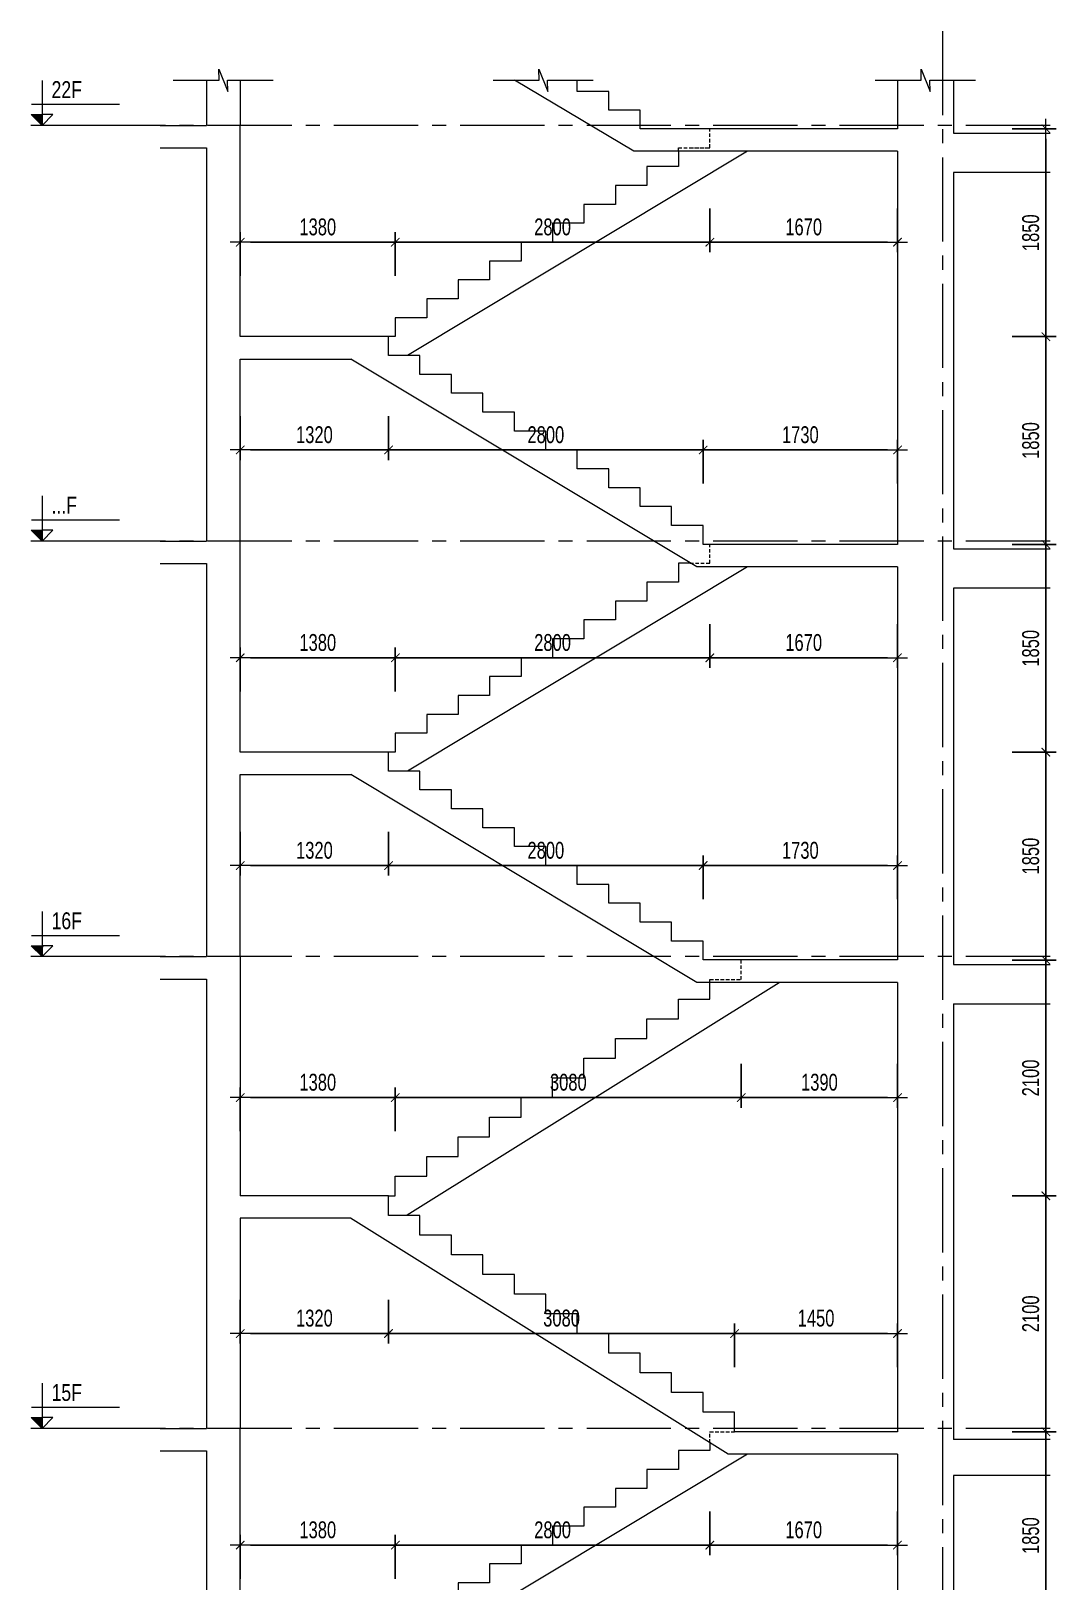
# Model space of a CAD drawing. Header units: millimetres. Extents: x -179076 to 254975, y -18667 to 296191.
# Drawn here: x 64319 to 73442, y 108018 to 121818 of the extents above; entities that cross this region are included whole.
import ezdxf

# ---------------------------------------------------------------- set-up
doc = ezdxf.new("R2010")
doc.units = ezdxf.units.MM
doc.linetypes.add('CENTER2', pattern=[1.125, 0.75, -0.125, 0.125, -0.125])
doc.linetypes.add('HIDDEN2', pattern=[4.7625, 3.175, -1.5875])
doc.layers.get('Defpoints').update_dxf_attribs({"color": 151, "lineweight": 9})
for name, color, linetype, lineweight in [('NDC_S_ANNO', 7, 'Continuous', 20), ('NDC_S_AXIS', 5, 'CENTER2', 13), ('NDC_S_CONTINUOUS', 3, 'Continuous', 20), ('NDC_S_DIM', 1, 'Continuous', 15), ('NDC_S_HIDDEN', 8, 'HIDDEN2', 13), ('NDC_S_SLAB', 2, 'Continuous', 20), ('NDC_S_SYMBOL', 1, 'Continuous', 15), ('NDC_S_TEXT SYMBOL', 7, 'Continuous', 20), ('NDC_S_VN TEXT', 7, 'Continuous', 20)]:
    doc.layers.add(name, color=color, linetype=linetype, lineweight=lineweight)
doc.styles.add('NDC_ANNO', font='', dxfattribs={"width": 0.8})
doc.styles.add('NDC_DIM', font='', dxfattribs={"width": 0.75})
doc.styles.get('NDC_ANNO').set_extended_font_data('Dotum')
doc.styles.get('NDC_DIM').set_extended_font_data('Dotum')
doc.dimstyles.new('NDC_dim_60', dxfattribs={"dimscale": 60, "dimtxt": 2.5, "dimasz": 1.5, "dimexe": 1.5, "dimexo": 2.5, "dimgap": 1, "dimtad": 1, "dimdec": 0, "dimzin": 0, "dimdsep": 46, "dimtxsty": 'NDC_DIM', "dimblk": 'DIMMARK', "dimcen": 0.09, "dimdle": 1.2, "dimclrd": 1, "dimclre": 1, "dimclrt": 3, "dimadec": 0, "dimazin": 0, "dimtfac": 1, "dimtdec": 0, "dimtix": 1, "dimtofl": 0, "dimtmove": 0, "dimatfit": 3, "dimfxl": 5, "dimfxlon": 1, "dimtolj": 1, "dimtzin": 0, "dimarcsym": 0})

# ---------------------------------------------------------------- blocks, each defined once
blk = doc.blocks.new('kata_block_CT')
at = {"layer": 'NDC_S_ANNO'}
blk.add_hatch(color=3, dxfattribs=at).paths.add_polyline_path([(0, 1.6), (-1.61, 1.6), (0, 0)])
at = {"layer": 'NDC_S_ANNO', "ltscale": 50}
h = blk.add_hatch(dxfattribs=at)
h.set_pattern_fill('ANSI31', color=256, scale=1.406, style=0)
h.paths.add_polyline_path([(0, 1.6), (0, 0), (1.61, 1.6)])
for p, q in [((-1.59, 3.14), (11.47, 3.14)), ((11.56, 0), (-1.64, 0))]:
    blk.add_line(p, q, dxfattribs=at)
for points in [[(0, 6.69), (0, 0)], [(0, 0), (-1.61, 1.6), (0, 1.6)], [(0, 0), (1.61, 1.6), (0, 1.6)]]:
    blk.add_lwpolyline(points, dxfattribs=at)
at = {"layer": 'NDC_S_ANNO', "color": 8, "ltscale": 50}
blk.add_lwpolyline([(0, 0), (-1.61, 1.6), (0, 1.6)], dxfattribs=at)
at = {"layer": 'NDC_S_TEXT SYMBOL', "color": 3, "style": 'NDC_ANNO', "width": 0.8}
blk.add_attdef('CT', (1.41, 4.07), '', height=2.5, dxfattribs=at)
blk = doc.blocks.new('DIMMARK')
at = {"layer": 'NDC_S_DIM', "color": 1}
blk.add_line((-1.5, 0), (1, 0), dxfattribs=at)
at = {"layer": 'NDC_S_DIM', "color": 2, "const_width": 0.1}
blk.add_lwpolyline([(-0.42, -0.42), (0.42, 0.42)], dxfattribs=at)
blk = doc.blocks.new('*D2913')
at = {"layer": 'Defpoints', "color": 0, "transparency": 16777216}
for p in [(67561, 108338), (66181, 107497), (67561, 107497)]:
    blk.add_point(p, dxfattribs=at)
at = {"layer": 'NDC_S_DIM', "color": 1, "lineweight": -2, "transparency": 16777216}
for p, q in [((66181, 108038), (66181, 108428)), ((66271, 108338), (67471, 108338)), ((67561, 108038), (67561, 108428))]:
    blk.add_line(p, q, dxfattribs=at)
at = {"layer": 'NDC_S_DIM', "color": 1, "lineweight": -2, "transparency": 16777216, "xscale": 90, "yscale": 90, "zscale": 90, "rotation": 180}
blk.add_blockref('DIMMARK', (66181, 108338), dxfattribs=at)
at = {"layer": 'NDC_S_DIM', "color": 1, "lineweight": -2, "transparency": 16777216, "xscale": 90, "yscale": 90, "zscale": 90}
blk.add_blockref('DIMMARK', (67561, 108338), dxfattribs=at)
at = {"layer": 'NDC_S_DIM', "color": 3, "transparency": 16777216, "insert": (66871, 108473), "char_height": 150, "attachment_point": 5, "style": 'NDC_DIM'}
blk.add_mtext('\\A1;1380', dxfattribs=at)
blk = doc.blocks.new('*D2914')
at = {"layer": 'Defpoints', "color": 0, "transparency": 16777216}
for p in [(70361, 109179), (70361, 108338), (67561, 107497)]:
    blk.add_point(p, dxfattribs=at)
at = {"layer": 'NDC_S_DIM', "color": 1, "lineweight": -2, "transparency": 16777216}
for p, q in [((70361, 108638), (70361, 108248)), ((67561, 108038), (67561, 108428)), ((67651, 108338), (70271, 108338))]:
    blk.add_line(p, q, dxfattribs=at)
at = {"layer": 'NDC_S_DIM', "color": 1, "lineweight": -2, "transparency": 16777216, "xscale": 90, "yscale": 90, "zscale": 90, "rotation": 180}
blk.add_blockref('DIMMARK', (67561, 108338), dxfattribs=at)
at = {"layer": 'NDC_S_DIM', "color": 1, "lineweight": -2, "transparency": 16777216, "xscale": 90, "yscale": 90, "zscale": 90}
blk.add_blockref('DIMMARK', (70361, 108338), dxfattribs=at)
at = {"layer": 'NDC_S_DIM', "color": 3, "transparency": 16777216, "insert": (68961, 108473), "char_height": 150, "attachment_point": 5, "style": 'NDC_DIM'}
blk.add_mtext('\\A1;2800', dxfattribs=at)
blk = doc.blocks.new('*D2915')
at = {"layer": 'Defpoints', "color": 0, "transparency": 16777216}
for p in [(70361, 109179), (72031, 109147), (72031, 108338)]:
    blk.add_point(p, dxfattribs=at)
at = {"layer": 'NDC_S_DIM', "color": 1, "lineweight": -2, "transparency": 16777216}
for p, q in [((70361, 108638), (70361, 108248)), ((72031, 108638), (72031, 108248)), ((70451, 108338), (71941, 108338))]:
    blk.add_line(p, q, dxfattribs=at)
at = {"layer": 'NDC_S_DIM', "color": 1, "lineweight": -2, "transparency": 16777216, "xscale": 90, "yscale": 90, "zscale": 90, "rotation": 180}
blk.add_blockref('DIMMARK', (70361, 108338), dxfattribs=at)
at = {"layer": 'NDC_S_DIM', "color": 1, "lineweight": -2, "transparency": 16777216, "xscale": 90, "yscale": 90, "zscale": 90}
blk.add_blockref('DIMMARK', (72031, 108338), dxfattribs=at)
at = {"layer": 'NDC_S_DIM', "color": 3, "transparency": 16777216, "insert": (71196, 108473), "char_height": 150, "attachment_point": 5, "style": 'NDC_DIM'}
blk.add_mtext('\\A1;1670', dxfattribs=at)
blk = doc.blocks.new('*D2974')
at = {"layer": 'Defpoints', "color": 0, "transparency": 16777216}
for p in [(66181, 111447), (67501, 111447), (67501, 110222)]:
    blk.add_point(p, dxfattribs=at)
at = {"layer": 'NDC_S_DIM', "color": 1, "lineweight": -2, "transparency": 16777216}
for p, q in [((66181, 110522), (66181, 110132)), ((67501, 110522), (67501, 110132)), ((66271, 110222), (67411, 110222))]:
    blk.add_line(p, q, dxfattribs=at)
at = {"layer": 'NDC_S_DIM', "color": 1, "lineweight": -2, "transparency": 16777216, "xscale": 90, "yscale": 90, "zscale": 90, "rotation": 180}
blk.add_blockref('DIMMARK', (66181, 110222), dxfattribs=at)
at = {"layer": 'NDC_S_DIM', "color": 1, "lineweight": -2, "transparency": 16777216, "xscale": 90, "yscale": 90, "zscale": 90}
blk.add_blockref('DIMMARK', (67501, 110222), dxfattribs=at)
at = {"layer": 'NDC_S_DIM', "color": 3, "transparency": 16777216, "insert": (66841, 110358), "char_height": 150, "attachment_point": 5, "style": 'NDC_DIM'}
blk.add_mtext('\\A1;1320', dxfattribs=at)
blk = doc.blocks.new('*D2975')
at = {"layer": 'Defpoints', "color": 0, "transparency": 16777216}
for p in [(67501, 111447), (70581, 110222), (70581, 109435)]:
    blk.add_point(p, dxfattribs=at)
at = {"layer": 'NDC_S_DIM', "color": 1, "lineweight": -2, "transparency": 16777216}
for p, q in [((67501, 110522), (67501, 110132)), ((70581, 109922), (70581, 110312)), ((67591, 110222), (70491, 110222))]:
    blk.add_line(p, q, dxfattribs=at)
at = {"layer": 'NDC_S_DIM', "color": 1, "lineweight": -2, "transparency": 16777216, "xscale": 90, "yscale": 90, "zscale": 90, "rotation": 180}
blk.add_blockref('DIMMARK', (67501, 110222), dxfattribs=at)
at = {"layer": 'NDC_S_DIM', "color": 1, "lineweight": -2, "transparency": 16777216, "xscale": 90, "yscale": 90, "zscale": 90}
blk.add_blockref('DIMMARK', (70581, 110222), dxfattribs=at)
at = {"layer": 'NDC_S_DIM', "color": 3, "transparency": 16777216, "insert": (69041, 110358), "char_height": 150, "attachment_point": 5, "style": 'NDC_DIM'}
blk.add_mtext('\\A1;3080', dxfattribs=at)
blk = doc.blocks.new('*D2976')
at = {"layer": 'Defpoints', "color": 0, "transparency": 16777216}
for p in [(72031, 110222), (70581, 109435), (72031, 109347)]:
    blk.add_point(p, dxfattribs=at)
at = {"layer": 'NDC_S_DIM', "color": 1, "lineweight": -2, "transparency": 16777216}
for p, q in [((70581, 109922), (70581, 110312)), ((72031, 109922), (72031, 110312)), ((70671, 110222), (71941, 110222))]:
    blk.add_line(p, q, dxfattribs=at)
at = {"layer": 'NDC_S_DIM', "color": 1, "lineweight": -2, "transparency": 16777216, "xscale": 90, "yscale": 90, "zscale": 90, "rotation": 180}
blk.add_blockref('DIMMARK', (70581, 110222), dxfattribs=at)
at = {"layer": 'NDC_S_DIM', "color": 1, "lineweight": -2, "transparency": 16777216, "xscale": 90, "yscale": 90, "zscale": 90}
blk.add_blockref('DIMMARK', (72031, 110222), dxfattribs=at)
at = {"layer": 'NDC_S_DIM', "color": 3, "transparency": 16777216, "insert": (71306, 110358), "char_height": 150, "attachment_point": 5, "style": 'NDC_DIM'}
blk.add_mtext('\\A1;1450', dxfattribs=at)
blk = doc.blocks.new('*D2977')
at = {"layer": 'Defpoints', "color": 0, "transparency": 16777216}
for p in [(67561, 112322), (66181, 111447), (67561, 111447)]:
    blk.add_point(p, dxfattribs=at)
at = {"layer": 'NDC_S_DIM', "color": 1, "lineweight": -2, "transparency": 16777216}
for p, q in [((66181, 112022), (66181, 112412)), ((67561, 112022), (67561, 112412)), ((66271, 112322), (67471, 112322))]:
    blk.add_line(p, q, dxfattribs=at)
at = {"layer": 'NDC_S_DIM', "color": 1, "lineweight": -2, "transparency": 16777216, "xscale": 90, "yscale": 90, "zscale": 90, "rotation": 180}
blk.add_blockref('DIMMARK', (66181, 112322), dxfattribs=at)
at = {"layer": 'NDC_S_DIM', "color": 1, "lineweight": -2, "transparency": 16777216, "xscale": 90, "yscale": 90, "zscale": 90}
blk.add_blockref('DIMMARK', (67561, 112322), dxfattribs=at)
at = {"layer": 'NDC_S_DIM', "color": 3, "transparency": 16777216, "insert": (66871, 112458), "char_height": 150, "attachment_point": 5, "style": 'NDC_DIM'}
blk.add_mtext('\\A1;1380', dxfattribs=at)
blk = doc.blocks.new('*D2978')
at = {"layer": 'Defpoints', "color": 0, "transparency": 16777216}
for p in [(70641, 113372), (70641, 112322), (67561, 111447)]:
    blk.add_point(p, dxfattribs=at)
at = {"layer": 'NDC_S_DIM', "color": 1, "lineweight": -2, "transparency": 16777216}
for p, q in [((70641, 112622), (70641, 112232)), ((67561, 112022), (67561, 112412)), ((67651, 112322), (70551, 112322))]:
    blk.add_line(p, q, dxfattribs=at)
at = {"layer": 'NDC_S_DIM', "color": 1, "lineweight": -2, "transparency": 16777216, "xscale": 90, "yscale": 90, "zscale": 90, "rotation": 180}
blk.add_blockref('DIMMARK', (67561, 112322), dxfattribs=at)
at = {"layer": 'NDC_S_DIM', "color": 1, "lineweight": -2, "transparency": 16777216, "xscale": 90, "yscale": 90, "zscale": 90}
blk.add_blockref('DIMMARK', (70641, 112322), dxfattribs=at)
at = {"layer": 'NDC_S_DIM', "color": 3, "transparency": 16777216, "insert": (69101, 112458), "char_height": 150, "attachment_point": 5, "style": 'NDC_DIM'}
blk.add_mtext('\\A1;3080', dxfattribs=at)
blk = doc.blocks.new('*D2979')
at = {"layer": 'Defpoints', "color": 0, "transparency": 16777216}
for p in [(70641, 113372), (72031, 113347), (72031, 112322)]:
    blk.add_point(p, dxfattribs=at)
at = {"layer": 'NDC_S_DIM', "color": 1, "lineweight": -2, "transparency": 16777216}
for p, q in [((70641, 112622), (70641, 112232)), ((72031, 112622), (72031, 112232)), ((70731, 112322), (71941, 112322))]:
    blk.add_line(p, q, dxfattribs=at)
at = {"layer": 'NDC_S_DIM', "color": 1, "lineweight": -2, "transparency": 16777216, "xscale": 90, "yscale": 90, "zscale": 90, "rotation": 180}
blk.add_blockref('DIMMARK', (70641, 112322), dxfattribs=at)
at = {"layer": 'NDC_S_DIM', "color": 1, "lineweight": -2, "transparency": 16777216, "xscale": 90, "yscale": 90, "zscale": 90}
blk.add_blockref('DIMMARK', (72031, 112322), dxfattribs=at)
at = {"layer": 'NDC_S_DIM', "color": 3, "transparency": 16777216, "insert": (71336, 112458), "char_height": 150, "attachment_point": 5, "style": 'NDC_DIM'}
blk.add_mtext('\\A1;1390', dxfattribs=at)
blk = doc.blocks.new('*D2980')
at = {"layer": 'Defpoints', "color": 0, "transparency": 16777216}
for p in [(66181, 115397), (67501, 115397), (67501, 114388)]:
    blk.add_point(p, dxfattribs=at)
at = {"layer": 'NDC_S_DIM', "color": 1, "lineweight": -2, "transparency": 16777216}
for p, q in [((66181, 114688), (66181, 114298)), ((67501, 114688), (67501, 114298)), ((66271, 114388), (67411, 114388))]:
    blk.add_line(p, q, dxfattribs=at)
at = {"layer": 'NDC_S_DIM', "color": 1, "lineweight": -2, "transparency": 16777216, "xscale": 90, "yscale": 90, "zscale": 90, "rotation": 180}
blk.add_blockref('DIMMARK', (66181, 114388), dxfattribs=at)
at = {"layer": 'NDC_S_DIM', "color": 1, "lineweight": -2, "transparency": 16777216, "xscale": 90, "yscale": 90, "zscale": 90}
blk.add_blockref('DIMMARK', (67501, 114388), dxfattribs=at)
at = {"layer": 'NDC_S_DIM', "color": 3, "transparency": 16777216, "insert": (66841, 114523), "char_height": 150, "attachment_point": 5, "style": 'NDC_DIM'}
blk.add_mtext('\\A1;1320', dxfattribs=at)
blk = doc.blocks.new('*D2981')
at = {"layer": 'Defpoints', "color": 0, "transparency": 16777216}
for p in [(67501, 115397), (70301, 114388), (70301, 113547)]:
    blk.add_point(p, dxfattribs=at)
at = {"layer": 'NDC_S_DIM', "color": 1, "lineweight": -2, "transparency": 16777216}
for p, q in [((67501, 114688), (67501, 114298)), ((70301, 114088), (70301, 114478)), ((67591, 114388), (70211, 114388))]:
    blk.add_line(p, q, dxfattribs=at)
at = {"layer": 'NDC_S_DIM', "color": 1, "lineweight": -2, "transparency": 16777216, "xscale": 90, "yscale": 90, "zscale": 90, "rotation": 180}
blk.add_blockref('DIMMARK', (67501, 114388), dxfattribs=at)
at = {"layer": 'NDC_S_DIM', "color": 1, "lineweight": -2, "transparency": 16777216, "xscale": 90, "yscale": 90, "zscale": 90}
blk.add_blockref('DIMMARK', (70301, 114388), dxfattribs=at)
at = {"layer": 'NDC_S_DIM', "color": 3, "transparency": 16777216, "insert": (68901, 114523), "char_height": 150, "attachment_point": 5, "style": 'NDC_DIM'}
blk.add_mtext('\\A1;2800', dxfattribs=at)
blk = doc.blocks.new('*D2982')
at = {"layer": 'Defpoints', "color": 0, "transparency": 16777216}
for p in [(72031, 114388), (70301, 113547), (72031, 113547)]:
    blk.add_point(p, dxfattribs=at)
at = {"layer": 'NDC_S_DIM', "color": 1, "lineweight": -2, "transparency": 16777216}
for p, q in [((70301, 114088), (70301, 114478)), ((72031, 114088), (72031, 114478)), ((70391, 114388), (71941, 114388))]:
    blk.add_line(p, q, dxfattribs=at)
at = {"layer": 'NDC_S_DIM', "color": 1, "lineweight": -2, "transparency": 16777216, "xscale": 90, "yscale": 90, "zscale": 90, "rotation": 180}
blk.add_blockref('DIMMARK', (70301, 114388), dxfattribs=at)
at = {"layer": 'NDC_S_DIM', "color": 1, "lineweight": -2, "transparency": 16777216, "xscale": 90, "yscale": 90, "zscale": 90}
blk.add_blockref('DIMMARK', (72031, 114388), dxfattribs=at)
at = {"layer": 'NDC_S_DIM', "color": 3, "transparency": 16777216, "insert": (71166, 114523), "char_height": 150, "attachment_point": 5, "style": 'NDC_DIM'}
blk.add_mtext('\\A1;1730', dxfattribs=at)
blk = doc.blocks.new('*D2983')
at = {"layer": 'Defpoints', "color": 0, "transparency": 16777216}
for p in [(67561, 116238), (66181, 115397), (67561, 115397)]:
    blk.add_point(p, dxfattribs=at)
at = {"layer": 'NDC_S_DIM', "color": 1, "lineweight": -2, "transparency": 16777216}
for p, q in [((66181, 115938), (66181, 116328)), ((66271, 116238), (67471, 116238)), ((67561, 115938), (67561, 116328))]:
    blk.add_line(p, q, dxfattribs=at)
at = {"layer": 'NDC_S_DIM', "color": 1, "lineweight": -2, "transparency": 16777216, "xscale": 90, "yscale": 90, "zscale": 90, "rotation": 180}
blk.add_blockref('DIMMARK', (66181, 116238), dxfattribs=at)
at = {"layer": 'NDC_S_DIM', "color": 1, "lineweight": -2, "transparency": 16777216, "xscale": 90, "yscale": 90, "zscale": 90}
blk.add_blockref('DIMMARK', (67561, 116238), dxfattribs=at)
at = {"layer": 'NDC_S_DIM', "color": 3, "transparency": 16777216, "insert": (66871, 116373), "char_height": 150, "attachment_point": 5, "style": 'NDC_DIM'}
blk.add_mtext('\\A1;1380', dxfattribs=at)
blk = doc.blocks.new('*D2984')
at = {"layer": 'Defpoints', "color": 0, "transparency": 16777216}
for p in [(70361, 117079), (70361, 116238), (67561, 115397)]:
    blk.add_point(p, dxfattribs=at)
at = {"layer": 'NDC_S_DIM', "color": 1, "lineweight": -2, "transparency": 16777216}
for p, q in [((70361, 116538), (70361, 116148)), ((67561, 115938), (67561, 116328)), ((67651, 116238), (70271, 116238))]:
    blk.add_line(p, q, dxfattribs=at)
at = {"layer": 'NDC_S_DIM', "color": 1, "lineweight": -2, "transparency": 16777216, "xscale": 90, "yscale": 90, "zscale": 90, "rotation": 180}
blk.add_blockref('DIMMARK', (67561, 116238), dxfattribs=at)
at = {"layer": 'NDC_S_DIM', "color": 1, "lineweight": -2, "transparency": 16777216, "xscale": 90, "yscale": 90, "zscale": 90}
blk.add_blockref('DIMMARK', (70361, 116238), dxfattribs=at)
at = {"layer": 'NDC_S_DIM', "color": 3, "transparency": 16777216, "insert": (68961, 116373), "char_height": 150, "attachment_point": 5, "style": 'NDC_DIM'}
blk.add_mtext('\\A1;2800', dxfattribs=at)
blk = doc.blocks.new('*D2985')
at = {"layer": 'Defpoints', "color": 0, "transparency": 16777216}
for p in [(70361, 117079), (72031, 117047), (72031, 116238)]:
    blk.add_point(p, dxfattribs=at)
at = {"layer": 'NDC_S_DIM', "color": 1, "lineweight": -2, "transparency": 16777216}
for p, q in [((70361, 116538), (70361, 116148)), ((72031, 116538), (72031, 116148)), ((70451, 116238), (71941, 116238))]:
    blk.add_line(p, q, dxfattribs=at)
at = {"layer": 'NDC_S_DIM', "color": 1, "lineweight": -2, "transparency": 16777216, "xscale": 90, "yscale": 90, "zscale": 90, "rotation": 180}
blk.add_blockref('DIMMARK', (70361, 116238), dxfattribs=at)
at = {"layer": 'NDC_S_DIM', "color": 1, "lineweight": -2, "transparency": 16777216, "xscale": 90, "yscale": 90, "zscale": 90}
blk.add_blockref('DIMMARK', (72031, 116238), dxfattribs=at)
at = {"layer": 'NDC_S_DIM', "color": 3, "transparency": 16777216, "insert": (71196, 116373), "char_height": 150, "attachment_point": 5, "style": 'NDC_DIM'}
blk.add_mtext('\\A1;1670', dxfattribs=at)
blk = doc.blocks.new('*D2986')
at = {"layer": 'Defpoints', "color": 0, "transparency": 16777216}
for p in [(66181, 119097), (67501, 119097), (67501, 118088)]:
    blk.add_point(p, dxfattribs=at)
at = {"layer": 'NDC_S_DIM', "color": 1, "lineweight": -2, "transparency": 16777216}
for p, q in [((66181, 118388), (66181, 117998)), ((67501, 118388), (67501, 117998)), ((66271, 118088), (67411, 118088))]:
    blk.add_line(p, q, dxfattribs=at)
at = {"layer": 'NDC_S_DIM', "color": 1, "lineweight": -2, "transparency": 16777216, "xscale": 90, "yscale": 90, "zscale": 90, "rotation": 180}
blk.add_blockref('DIMMARK', (66181, 118088), dxfattribs=at)
at = {"layer": 'NDC_S_DIM', "color": 1, "lineweight": -2, "transparency": 16777216, "xscale": 90, "yscale": 90, "zscale": 90}
blk.add_blockref('DIMMARK', (67501, 118088), dxfattribs=at)
at = {"layer": 'NDC_S_DIM', "color": 3, "transparency": 16777216, "insert": (66841, 118223), "char_height": 150, "attachment_point": 5, "style": 'NDC_DIM'}
blk.add_mtext('\\A1;1320', dxfattribs=at)
blk = doc.blocks.new('*D2987')
at = {"layer": 'Defpoints', "color": 0, "transparency": 16777216}
for p in [(67501, 119097), (70301, 118088), (70301, 117247)]:
    blk.add_point(p, dxfattribs=at)
at = {"layer": 'NDC_S_DIM', "color": 1, "lineweight": -2, "transparency": 16777216}
for p, q in [((67501, 118388), (67501, 117998)), ((70301, 117788), (70301, 118178)), ((67591, 118088), (70211, 118088))]:
    blk.add_line(p, q, dxfattribs=at)
at = {"layer": 'NDC_S_DIM', "color": 1, "lineweight": -2, "transparency": 16777216, "xscale": 90, "yscale": 90, "zscale": 90, "rotation": 180}
blk.add_blockref('DIMMARK', (67501, 118088), dxfattribs=at)
at = {"layer": 'NDC_S_DIM', "color": 1, "lineweight": -2, "transparency": 16777216, "xscale": 90, "yscale": 90, "zscale": 90}
blk.add_blockref('DIMMARK', (70301, 118088), dxfattribs=at)
at = {"layer": 'NDC_S_DIM', "color": 3, "transparency": 16777216, "insert": (68901, 118223), "char_height": 150, "attachment_point": 5, "style": 'NDC_DIM'}
blk.add_mtext('\\A1;2800', dxfattribs=at)
blk = doc.blocks.new('*D2988')
at = {"layer": 'Defpoints', "color": 0, "transparency": 16777216}
for p in [(72031, 118088), (70301, 117247), (72031, 117247)]:
    blk.add_point(p, dxfattribs=at)
at = {"layer": 'NDC_S_DIM', "color": 1, "lineweight": -2, "transparency": 16777216}
for p, q in [((70301, 117788), (70301, 118178)), ((72031, 117788), (72031, 118178)), ((70391, 118088), (71941, 118088))]:
    blk.add_line(p, q, dxfattribs=at)
at = {"layer": 'NDC_S_DIM', "color": 1, "lineweight": -2, "transparency": 16777216, "xscale": 90, "yscale": 90, "zscale": 90, "rotation": 180}
blk.add_blockref('DIMMARK', (70301, 118088), dxfattribs=at)
at = {"layer": 'NDC_S_DIM', "color": 1, "lineweight": -2, "transparency": 16777216, "xscale": 90, "yscale": 90, "zscale": 90}
blk.add_blockref('DIMMARK', (72031, 118088), dxfattribs=at)
at = {"layer": 'NDC_S_DIM', "color": 3, "transparency": 16777216, "insert": (71166, 118223), "char_height": 150, "attachment_point": 5, "style": 'NDC_DIM'}
blk.add_mtext('\\A1;1730', dxfattribs=at)
blk = doc.blocks.new('*D2989')
at = {"layer": 'Defpoints', "color": 0, "transparency": 16777216}
for p in [(67561, 119938), (66181, 119097), (67561, 119097)]:
    blk.add_point(p, dxfattribs=at)
at = {"layer": 'NDC_S_DIM', "color": 1, "lineweight": -2, "transparency": 16777216}
for p, q in [((66181, 119638), (66181, 120028)), ((66271, 119938), (67471, 119938)), ((67561, 119638), (67561, 120028))]:
    blk.add_line(p, q, dxfattribs=at)
at = {"layer": 'NDC_S_DIM', "color": 1, "lineweight": -2, "transparency": 16777216, "xscale": 90, "yscale": 90, "zscale": 90, "rotation": 180}
blk.add_blockref('DIMMARK', (66181, 119938), dxfattribs=at)
at = {"layer": 'NDC_S_DIM', "color": 1, "lineweight": -2, "transparency": 16777216, "xscale": 90, "yscale": 90, "zscale": 90}
blk.add_blockref('DIMMARK', (67561, 119938), dxfattribs=at)
at = {"layer": 'NDC_S_DIM', "color": 3, "transparency": 16777216, "insert": (66871, 120073), "char_height": 150, "attachment_point": 5, "style": 'NDC_DIM'}
blk.add_mtext('\\A1;1380', dxfattribs=at)
blk = doc.blocks.new('*D2990')
at = {"layer": 'Defpoints', "color": 0, "transparency": 16777216}
for p in [(70361, 120779), (70361, 119938), (67561, 119097)]:
    blk.add_point(p, dxfattribs=at)
at = {"layer": 'NDC_S_DIM', "color": 1, "lineweight": -2, "transparency": 16777216}
for p, q in [((70361, 120238), (70361, 119848)), ((67561, 119638), (67561, 120028)), ((67651, 119938), (70271, 119938))]:
    blk.add_line(p, q, dxfattribs=at)
at = {"layer": 'NDC_S_DIM', "color": 1, "lineweight": -2, "transparency": 16777216, "xscale": 90, "yscale": 90, "zscale": 90, "rotation": 180}
blk.add_blockref('DIMMARK', (67561, 119938), dxfattribs=at)
at = {"layer": 'NDC_S_DIM', "color": 1, "lineweight": -2, "transparency": 16777216, "xscale": 90, "yscale": 90, "zscale": 90}
blk.add_blockref('DIMMARK', (70361, 119938), dxfattribs=at)
at = {"layer": 'NDC_S_DIM', "color": 3, "transparency": 16777216, "insert": (68961, 120073), "char_height": 150, "attachment_point": 5, "style": 'NDC_DIM'}
blk.add_mtext('\\A1;2800', dxfattribs=at)
blk = doc.blocks.new('*D2991')
at = {"layer": 'Defpoints', "color": 0, "transparency": 16777216}
for p in [(70361, 120779), (72031, 120747), (72031, 119938)]:
    blk.add_point(p, dxfattribs=at)
at = {"layer": 'NDC_S_DIM', "color": 1, "lineweight": -2, "transparency": 16777216}
for p, q in [((70361, 120238), (70361, 119848)), ((72031, 120238), (72031, 119848)), ((70451, 119938), (71941, 119938))]:
    blk.add_line(p, q, dxfattribs=at)
at = {"layer": 'NDC_S_DIM', "color": 1, "lineweight": -2, "transparency": 16777216, "xscale": 90, "yscale": 90, "zscale": 90, "rotation": 180}
blk.add_blockref('DIMMARK', (70361, 119938), dxfattribs=at)
at = {"layer": 'NDC_S_DIM', "color": 1, "lineweight": -2, "transparency": 16777216, "xscale": 90, "yscale": 90, "zscale": 90}
blk.add_blockref('DIMMARK', (72031, 119938), dxfattribs=at)
at = {"layer": 'NDC_S_DIM', "color": 3, "transparency": 16777216, "insert": (71196, 120073), "char_height": 150, "attachment_point": 5, "style": 'NDC_DIM'}
blk.add_mtext('\\A1;1670', dxfattribs=at)
blk = doc.blocks.new('*D3087')
at = {"layer": 'Defpoints', "color": 0, "transparency": 16777216}
for p in [(70561, 109347), (73352, 109347), (67561, 107497)]:
    blk.add_point(p, dxfattribs=at)
at = {"layer": 'NDC_S_DIM', "color": 1, "lineweight": -2, "transparency": 16777216}
for p, q in [((73052, 109347), (73442, 109347)), ((73352, 107587), (73352, 109257)), ((73052, 107497), (73442, 107497))]:
    blk.add_line(p, q, dxfattribs=at)
at = {"layer": 'NDC_S_DIM', "color": 1, "lineweight": -2, "transparency": 16777216, "xscale": 90, "yscale": 90, "zscale": 90}
for p, rotation in [((73352, 109347), 90), ((73352, 107497), 270)]:
    blk.add_blockref('DIMMARK', p, dxfattribs=dict(at, rotation=rotation))
at = {"layer": 'NDC_S_DIM', "color": 3, "transparency": 16777216, "insert": (73217, 108422), "char_height": 150, "attachment_point": 5, "rotation": 90, "style": 'NDC_DIM'}
blk.add_mtext('\\A1;1850', dxfattribs=at)
blk = doc.blocks.new('*D3088')
at = {"layer": 'Defpoints', "color": 0, "transparency": 16777216}
for p in [(67561, 111447), (73352, 111447), (70561, 109347)]:
    blk.add_point(p, dxfattribs=at)
at = {"layer": 'NDC_S_DIM', "color": 1, "lineweight": -2, "transparency": 16777216}
for p, q in [((73052, 111447), (73442, 111447)), ((73352, 109437), (73352, 111357)), ((73052, 109347), (73442, 109347))]:
    blk.add_line(p, q, dxfattribs=at)
at = {"layer": 'NDC_S_DIM', "color": 1, "lineweight": -2, "transparency": 16777216, "xscale": 90, "yscale": 90, "zscale": 90}
for p, rotation in [((73352, 111447), 90), ((73352, 109347), 270)]:
    blk.add_blockref('DIMMARK', p, dxfattribs=dict(at, rotation=rotation))
at = {"layer": 'NDC_S_DIM', "color": 3, "transparency": 16777216, "insert": (73217, 110397), "char_height": 150, "attachment_point": 5, "rotation": 90, "style": 'NDC_DIM'}
blk.add_mtext('\\A1;2100', dxfattribs=at)
blk = doc.blocks.new('*D3089')
at = {"layer": 'Defpoints', "color": 0, "transparency": 16777216}
for p in [(70301, 113547), (73352, 113547), (67561, 111447)]:
    blk.add_point(p, dxfattribs=at)
at = {"layer": 'NDC_S_DIM', "color": 1, "lineweight": -2, "transparency": 16777216}
for p, q in [((73052, 113547), (73442, 113547)), ((73352, 111537), (73352, 113457)), ((73052, 111447), (73442, 111447))]:
    blk.add_line(p, q, dxfattribs=at)
at = {"layer": 'NDC_S_DIM', "color": 1, "lineweight": -2, "transparency": 16777216, "xscale": 90, "yscale": 90, "zscale": 90}
for p, rotation in [((73352, 113547), 90), ((73352, 111447), 270)]:
    blk.add_blockref('DIMMARK', p, dxfattribs=dict(at, rotation=rotation))
at = {"layer": 'NDC_S_DIM', "color": 3, "transparency": 16777216, "insert": (73217, 112497), "char_height": 150, "attachment_point": 5, "rotation": 90, "style": 'NDC_DIM'}
blk.add_mtext('\\A1;2100', dxfattribs=at)
blk = doc.blocks.new('*D3090')
at = {"layer": 'Defpoints', "color": 0, "transparency": 16777216}
for p in [(67561, 115397), (73352, 115397), (70301, 113547)]:
    blk.add_point(p, dxfattribs=at)
at = {"layer": 'NDC_S_DIM', "color": 1, "lineweight": -2, "transparency": 16777216}
for p, q in [((73052, 115397), (73442, 115397)), ((73352, 113637), (73352, 115307)), ((73052, 113547), (73442, 113547))]:
    blk.add_line(p, q, dxfattribs=at)
at = {"layer": 'NDC_S_DIM', "color": 1, "lineweight": -2, "transparency": 16777216, "xscale": 90, "yscale": 90, "zscale": 90}
for p, rotation in [((73352, 115397), 90), ((73352, 113547), 270)]:
    blk.add_blockref('DIMMARK', p, dxfattribs=dict(at, rotation=rotation))
at = {"layer": 'NDC_S_DIM', "color": 3, "transparency": 16777216, "insert": (73217, 114472), "char_height": 150, "attachment_point": 5, "rotation": 90, "style": 'NDC_DIM'}
blk.add_mtext('\\A1;1850', dxfattribs=at)
blk = doc.blocks.new('*D3091')
at = {"layer": 'Defpoints', "color": 0, "transparency": 16777216}
for p in [(70301, 117247), (73352, 117247), (67561, 115397)]:
    blk.add_point(p, dxfattribs=at)
at = {"layer": 'NDC_S_DIM', "color": 1, "lineweight": -2, "transparency": 16777216}
for p, q in [((73052, 117247), (73442, 117247)), ((73352, 115487), (73352, 117157)), ((73052, 115397), (73442, 115397))]:
    blk.add_line(p, q, dxfattribs=at)
at = {"layer": 'NDC_S_DIM', "color": 1, "lineweight": -2, "transparency": 16777216, "xscale": 90, "yscale": 90, "zscale": 90}
for p, rotation in [((73352, 117247), 90), ((73352, 115397), 270)]:
    blk.add_blockref('DIMMARK', p, dxfattribs=dict(at, rotation=rotation))
at = {"layer": 'NDC_S_DIM', "color": 3, "transparency": 16777216, "insert": (73217, 116322), "char_height": 150, "attachment_point": 5, "rotation": 90, "style": 'NDC_DIM'}
blk.add_mtext('\\A1;1850', dxfattribs=at)
blk = doc.blocks.new('*D3092')
at = {"layer": 'Defpoints', "color": 0, "transparency": 16777216}
for p in [(67561, 119097), (73352, 119097), (70301, 117247)]:
    blk.add_point(p, dxfattribs=at)
at = {"layer": 'NDC_S_DIM', "color": 1, "lineweight": -2, "transparency": 16777216}
for p, q in [((73052, 119097), (73442, 119097)), ((73352, 117337), (73352, 119007)), ((73052, 117247), (73442, 117247))]:
    blk.add_line(p, q, dxfattribs=at)
at = {"layer": 'NDC_S_DIM', "color": 1, "lineweight": -2, "transparency": 16777216, "xscale": 90, "yscale": 90, "zscale": 90}
for p, rotation in [((73352, 119097), 90), ((73352, 117247), 270)]:
    blk.add_blockref('DIMMARK', p, dxfattribs=dict(at, rotation=rotation))
at = {"layer": 'NDC_S_DIM', "color": 3, "transparency": 16777216, "insert": (73217, 118172), "char_height": 150, "attachment_point": 5, "rotation": 90, "style": 'NDC_DIM'}
blk.add_mtext('\\A1;1850', dxfattribs=at)
blk = doc.blocks.new('*D3093')
at = {"layer": 'Defpoints', "color": 0, "transparency": 16777216}
for p in [(69741, 120947), (73352, 120947), (67561, 119097)]:
    blk.add_point(p, dxfattribs=at)
at = {"layer": 'NDC_S_DIM', "color": 1, "lineweight": -2, "transparency": 16777216}
for p, q in [((73052, 120947), (73442, 120947)), ((73352, 119187), (73352, 120857)), ((73052, 119097), (73442, 119097))]:
    blk.add_line(p, q, dxfattribs=at)
at = {"layer": 'NDC_S_DIM', "color": 1, "lineweight": -2, "transparency": 16777216, "xscale": 90, "yscale": 90, "zscale": 90}
for p, rotation in [((73352, 120947), 90), ((73352, 119097), 270)]:
    blk.add_blockref('DIMMARK', p, dxfattribs=dict(at, rotation=rotation))
at = {"layer": 'NDC_S_DIM', "color": 3, "transparency": 16777216, "insert": (73217, 120022), "char_height": 150, "attachment_point": 5, "rotation": 90, "style": 'NDC_DIM'}
blk.add_mtext('\\A1;1850', dxfattribs=at)

msp = doc.modelspace()

# ---------------------------------------------------------------- linework, layer by layer
at = {"layer": 'NDC_S_AXIS', "ltscale": 1000}
for p, q in [((72430.6, 121818.1), (72430.6, 92834)), ((73389.7, 120977.4), (64322.5, 120977.4)), ((73389.7, 120977.4), (64322.5, 120977.4)), ((73389.7, 117277.4), (64322.5, 117277.4)), ((73389.7, 113577.4), (64322.5, 113577.4)), ((73389.7, 109377.4), (64322.5, 109377.4)), ((73389.7, 109377.4), (64322.5, 109377.4)), ((73389.7, 109377.4), (64322.5, 109377.4))]:
    msp.add_line(p, q, dxfattribs=at)
at = {"layer": 'NDC_S_CONTINUOUS'}
for p, q in [((70696.1, 120747.4), (67669, 118929.2)), ((70696.1, 117047.4), (67669, 115229.2)), ((67666.6, 111277.8), (70978, 113347.4)), ((70696.1, 109147.4), (67669, 107329.2))]:
    msp.add_line(p, q, dxfattribs=at)
for points in [[(70080.6, 120747.4), (70080.6, 120611.1), (69800.6, 120611.1), (69800.6, 120442.9), (69520.6, 120442.9), (69520.6, 120274.7), (69240.6, 120274.7), (69240.6, 120106.5), (68960.6, 120106.5), (68960.6, 119938.3), (68680.6, 119938.3), (68680.6, 119770.1), (68400.6, 119770.1), (68400.6, 119602), (68120.6, 119602), (68120.6, 119433.8), (67840.6, 119433.8), (67840.6, 119265.6), (67560.6, 119265.6), (67560.6, 119097.4), (67500.6, 119097.4)], [(70192.2, 117079.2), (70080.6, 117079.2), (70080.6, 116911.1), (69800.6, 116911.1), (69800.6, 116742.9), (69520.6, 116742.9), (69520.6, 116574.7), (69240.6, 116574.7), (69240.6, 116406.5), (68960.6, 116406.5), (68960.6, 116238.3), (68680.6, 116238.3), (68680.6, 116070.1), (68400.6, 116070.1), (68400.6, 115902), (68120.6, 115902), (68120.6, 115733.8), (67840.6, 115733.8), (67840.6, 115565.6), (67560.6, 115565.6), (67560.6, 115397.4), (67500.6, 115397.4)], [(67500.6, 111447.4), (67560.6, 111447.4), (67560.6, 111622.4), (67840.6, 111622.4), (67840.6, 111797.4), (68120.6, 111797.4), (68120.6, 111972.4), (68400.6, 111972.4), (68400.6, 112147.4), (68680.6, 112147.4), (68680.6, 112322.4), (68960.6, 112322.4), (68960.6, 112497.4), (69240.6, 112497.4), (69240.6, 112672.4), (69520.6, 112672.4), (69520.6, 112847.4), (69800.6, 112847.4), (69800.6, 113022.4), (70080.6, 113022.4), (70080.6, 113197.4), (70360.6, 113197.4), (70360.6, 113347.4)], [(70360.6, 109249.1), (70360.6, 109179.2), (70080.6, 109179.2), (70080.6, 109011.1), (69800.6, 109011.1), (69800.6, 108842.9), (69520.6, 108842.9), (69520.6, 108674.7), (69240.6, 108674.7), (69240.6, 108506.5), (68960.6, 108506.5), (68960.6, 108338.3), (68680.6, 108338.3), (68680.6, 108170.1), (68400.6, 108170.1), (68400.6, 108002), (68120.6, 108002), (68120.6, 107833.8), (67840.6, 107833.8), (67840.6, 107665.6), (67560.6, 107665.6), (67560.6, 107497.4), (67500.6, 107497.4)]]:
    msp.add_lwpolyline(points, dxfattribs=at)
at = {"layer": 'NDC_S_HIDDEN', "ltscale": 10}
for points in [[(70080.6, 120747.4), (70080.6, 120779.2), (70360.6, 120779.2), (70360.6, 120942.9)], [(70184.6, 120779.2), (70360.6, 120779.2), (70360.6, 120942.9)], [(70184.6, 117079.2), (70360.6, 117079.2), (70360.6, 117242.9)], [(70360.6, 113347.4), (70360.6, 113372.4), (70640.6, 113372.4), (70640.6, 113547.4)], [(70360.6, 109249.1), (70360.6, 109347.4), (70580.6, 109347.4)]]:
    msp.add_lwpolyline(points, dxfattribs=at)
at = {"layer": 'NDC_S_SLAB'}
for p, q in [((65880.6, 121379.8), (65880.6, 120977.4)), ((65467.5, 120977.4), (65880.6, 120977.4)), ((66180.6, 119097.4), (66180.6, 120977.4)), ((65467.5, 120777.4), (65880.6, 120777.4)), ((65880.6, 120777.4), (65880.6, 117277.4)), ((70245.2, 117047.4), (67165.2, 118897.4)), ((65467.5, 117277.4), (65880.6, 117277.4)), ((65467.5, 117277.4), (65880.6, 117277.4)), ((66180.6, 115397.4), (66180.6, 117277.4)), ((65467.5, 117077.4), (65880.6, 117077.4)), ((65880.6, 117077.4), (65880.6, 113577.4)), ((72030.6, 117047.4), (70245.2, 117047.4)), ((70245.2, 113347.4), (67165.2, 115197.4)), ((65467.5, 113577.4), (65880.6, 113577.4)), ((66180.6, 113577.4), (66180.6, 111447.4)), ((65467.5, 113377.4), (65880.6, 113377.4)), ((65880.6, 113377.4), (65880.6, 109377.4)), ((72030.6, 113347.4), (70245.2, 113347.4)), ((72030.6, 113347.4), (72030.6, 109347.4)), ((72530.6, 113157.4), (72530.6, 109277.4)), ((72530.6, 113157.4), (73389.7, 113157.4)), ((66180.6, 111247.4), (66180.6, 109377.4)), ((67163.3, 111247.4), (66180.6, 111247.4)), ((70523.3, 109147.4), (67163.3, 111247.4)), ((65467.5, 109377.4), (65880.6, 109377.4)), ((66180.6, 107497.4), (66180.6, 109377.4)), ((65467.5, 109177.4), (65880.6, 109177.4)), ((65880.6, 109177.4), (65880.6, 105677.4)), ((73389.7, 109277.4), (72530.6, 109277.4)), ((72030.6, 109147.4), (70523.3, 109147.4)), ((72030.6, 109147.4), (70523.3, 109147.4))]:
    msp.add_line(p, q, dxfattribs=at)
for points in [[(66180.6, 121379.8), (66180.6, 120977.4)], [(72030.6, 120747.4), (69685.6, 120747.4), (68623.2, 121379.8)], [(72030.6, 120947.4), (69740.6, 120947.4), (69740.6, 121114.1), (69460.6, 121114.1), (69460.6, 121280.7), (69180.6, 121280.7), (69180.6, 121379.8)], [(72030.6, 121379.8), (72030.6, 120947.4)], [(72530.6, 121379.8), (72530.6, 120907.4), (73389.7, 120907.4)], [(72030.6, 120747.4), (72030.6, 117247.4)], [(73389.7, 120557.4), (72530.6, 120557.4), (72530.6, 117207.4), (73389.7, 117207.4)], [(72030.6, 117247.4), (70300.6, 117247.4), (70300.6, 117415.6), (70020.6, 117415.6), (70020.6, 117583.8), (69740.6, 117583.8), (69740.6, 117752), (69460.6, 117752), (69460.6, 117920.1), (69180.6, 117920.1), (69180.6, 118088.3), (68900.6, 118088.3), (68900.6, 118256.5), (68620.6, 118256.5), (68620.6, 118424.7), (68340.6, 118424.7), (68340.6, 118592.9), (68060.6, 118592.9), (68060.6, 118761.1), (67780.6, 118761.1), (67780.6, 118929.2), (67500.6, 118929.2), (67500.6, 119097.4), (66180.6, 119097.4)], [(66180.6, 118897.4), (67165.2, 118897.4)], [(66180.6, 117277.4), (66180.6, 118897.4)], [(72030.6, 117047.4), (72030.6, 113547.4)], [(73389.7, 116857.4), (72530.6, 116857.4), (72530.6, 113507.4), (73389.7, 113507.4)], [(72030.6, 113547.4), (70300.6, 113547.4), (70300.6, 113715.6), (70020.6, 113715.6), (70020.6, 113883.8), (69740.6, 113883.8), (69740.6, 114052), (69460.6, 114052), (69460.6, 114220.1), (69180.6, 114220.1), (69180.6, 114388.3), (68900.6, 114388.3), (68900.6, 114556.5), (68620.6, 114556.5), (68620.6, 114724.7), (68340.6, 114724.7), (68340.6, 114892.9), (68060.6, 114892.9), (68060.6, 115061.1), (67780.6, 115061.1), (67780.6, 115229.2), (67500.6, 115229.2), (67500.6, 115397.4), (66180.6, 115397.4)], [(66180.6, 115197.4), (67165.2, 115197.4)], [(66180.6, 113577.4), (66180.6, 115197.4)], [(72030.6, 109347.4), (70580.6, 109347.4), (70580.6, 109522.4), (70300.6, 109522.4), (70300.6, 109697.4), (70020.6, 109697.4), (70020.6, 109872.4), (69740.6, 109872.4), (69740.6, 110047.4), (69460.6, 110047.4), (69460.6, 110222.4), (69180.6, 110222.4), (69180.6, 110397.4), (68900.6, 110397.4), (68900.6, 110572.4), (68620.6, 110572.4), (68620.6, 110747.4), (68340.6, 110747.4), (68340.6, 110922.4), (68060.6, 110922.4), (68060.6, 111097.4), (67780.6, 111097.4), (67780.6, 111272.4), (67500.6, 111272.4), (67500.6, 111447.4), (66180.6, 111447.4)], [(72030.6, 109147.4), (72030.6, 105647.4)], [(73389.7, 108957.4), (72530.6, 108957.4), (72530.6, 105607.4), (73389.7, 105607.4)]]:
    msp.add_lwpolyline(points, dxfattribs=at)
at = {"layer": 'NDC_S_SYMBOL'}
for points in [[(65583.2, 121379.8), (65992.8, 121379.8), (65990.6, 121479.8), (66070.6, 121279.8), (66068.4, 121379.8), (66474.7, 121379.8)], [(71833.2, 121379.8), (72242.8, 121379.8), (72240.6, 121479.8), (72320.6, 121279.8), (72318.4, 121379.8), (72724.7, 121379.8)]]:
    msp.add_lwpolyline(points, dxfattribs=at)
at = {"layer": 'NDC_S_SYMBOL', "elevation": 0}
msp.add_lwpolyline([(68430.8, 121379.8), (68840.4, 121379.8), (68838.2, 121479.8), (68918.2, 121279.8), (68916, 121379.8), (69322.3, 121379.8)], dxfattribs=at)

# ---------------------------------------------------------------- block references
at = {"layer": 'NDC_S_VN TEXT', "xscale": 60, "yscale": 60, "zscale": 60}
for p, values in [((64416.8, 120977.4), {'CT': '22F'}), ((64416.8, 117277.4), {'CT': '...F'}), ((64416.8, 113577.4), {'CT': '16F'}), ((64416.8, 109377.4), {'CT': '15F'})]:
    msp.add_blockref('kata_block_CT', p, dxfattribs=at).add_auto_attribs(values)

# ---------------------------------------------------------------- dimensions: what is measured, and where the dimension line sits
at = {"layer": 'NDC_S_DIM'}
for base, p1, p2, picture, middle in [((73351.8, 120947.4), (67560.6, 119097.4), (69740.6, 120947.4), '*D3093', (73216.7, 120022.4)), ((73351.8, 119097.4), (70300.6, 117247.4), (67560.6, 119097.4), '*D3092', (73216.7, 118172.4)), ((73351.8, 117247.4), (67560.6, 115397.4), (70300.6, 117247.4), '*D3091', (73216.7, 116322.4)), ((73351.8, 115397.4), (70300.6, 113547.4), (67560.6, 115397.4), '*D3090', (73216.7, 114472.4)), ((73351.8, 113547.4), (67560.6, 111447.4), (70300.6, 113547.4), '*D3089', (73216.7, 112497.4)), ((73351.8, 111447.4), (70561.4, 109347.4), (67560.6, 111447.4), '*D3088', (73216.7, 110397.4)), ((73351.8, 109347.4), (67560.6, 107497.4), (70561.4, 109347.4), '*D3087', (73216.7, 108422.4))]:
    dim = msp.add_linear_dim(base=base, p1=p1, p2=p2, angle=90, dimstyle='NDC_dim_60', override={"dimtmove": 1}, dxfattribs=at)
    dim.commit()
    dim.dimension.update_dxf_attribs({"geometry": picture, "text_midpoint": middle})
for base, p1, p2, picture, middle in [((70360.6, 119938.3), (67560.6, 119097.4), (70360.6, 120779.2), '*D2990', (68960.6, 120073.4)), ((72030.6, 119938.3), (70360.6, 120779.2), (72030.6, 120747.4), '*D2991', (71195.6, 120073.4)), ((70300.6, 118088.3), (67500.6, 119097.4), (70300.6, 117247.4), '*D2987', (68900.6, 118223.4)), ((72030.6, 118088.3), (70300.6, 117247.4), (72030.6, 117247.4), '*D2988', (71165.6, 118223.4)), ((70360.6, 116238.3), (67560.6, 115397.4), (70360.6, 117079.2), '*D2984', (68960.6, 116373.4)), ((72030.6, 116238.3), (70360.6, 117079.2), (72030.6, 117047.4), '*D2985', (71195.6, 116373.4)), ((70300.6, 114388.3), (67500.6, 115397.4), (70300.6, 113547.4), '*D2981', (68900.6, 114523.4)), ((72030.6, 114388.3), (70300.6, 113547.4), (72030.6, 113547.4), '*D2982', (71165.6, 114523.4)), ((70640.6, 112322.4), (67560.6, 111447.4), (70640.6, 113372.4), '*D2978', (69100.6, 112457.5)), ((72030.6, 112322.4), (70640.6, 113372.4), (72030.6, 113347.4), '*D2979', (71335.6, 112457.5)), ((70580.6, 110222.4), (67500.6, 111447.4), (70580.6, 109434.9), '*D2975', (69040.6, 110357.5)), ((72030.6, 110222.4), (70580.6, 109434.9), (72030.6, 109347.4), '*D2976', (71305.6, 110357.5)), ((70360.6, 108338.3), (67560.6, 107497.4), (70360.6, 109179.2), '*D2914', (68960.6, 108473.4)), ((72030.6, 108338.3), (70360.6, 109179.2), (72030.6, 109147.4), '*D2915', (71195.6, 108473.4))]:
    dim = msp.add_linear_dim(base=base, p1=p1, p2=p2, dimstyle='NDC_dim_60', override={"dimtmove": 1}, dxfattribs=at)
    dim.commit()
    dim.dimension.update_dxf_attribs({"geometry": picture, "text_midpoint": middle})
for base, p1, p2, picture, middle in [((67560.6, 119938.3), (66180.6, 119097.4), (67560.6, 119097.4), '*D2989', (66870.6, 120073.4)), ((67500.6, 118088.3), (66180.6, 119097.4), (67500.6, 119097.4), '*D2986', (66840.6, 118223.4)), ((67560.6, 116238.3), (66180.6, 115397.4), (67560.6, 115397.4), '*D2983', (66870.6, 116373.4)), ((67500.6, 114388.3), (66180.6, 115397.4), (67500.6, 115397.4), '*D2980', (66840.6, 114523.4)), ((67560.6, 112322.4), (66180.6, 111447.4), (67560.6, 111447.4), '*D2977', (66870.6, 112457.5)), ((67500.6, 110222.4), (66180.6, 111447.4), (67500.6, 111447.4), '*D2974', (66840.6, 110357.5)), ((67560.6, 108338.3), (66180.6, 107497.4), (67560.6, 107497.4), '*D2913', (66870.6, 108473.4))]:
    dim = msp.add_linear_dim(base=base, p1=p1, p2=p2, dimstyle='NDC_dim_60', dxfattribs=at)
    dim.commit()
    dim.dimension.update_dxf_attribs({"geometry": picture, "text_midpoint": middle})

doc.saveas('drawing.dxf')
